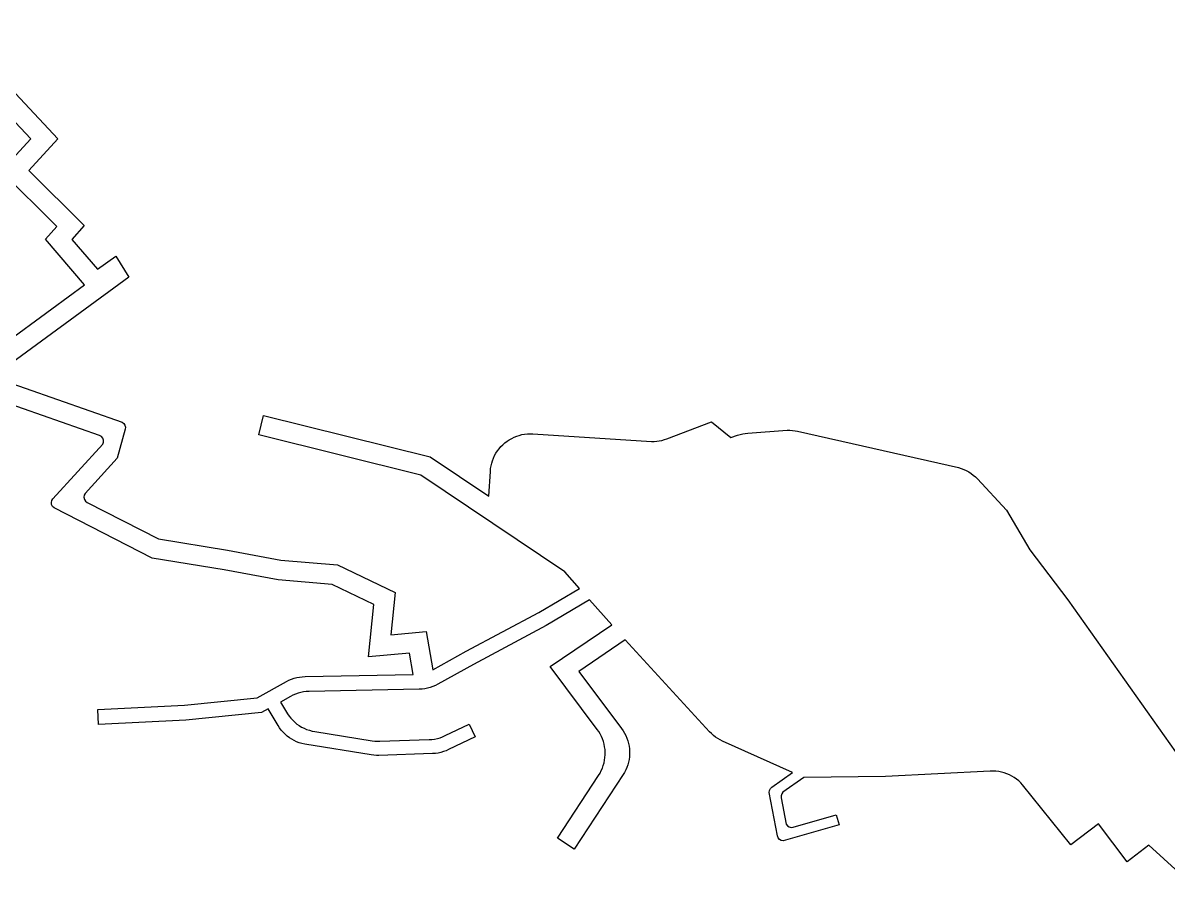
# Model space of a CAD drawing. Header units: millimetres. Extents: x 617751 to 636088, y 68402 to 77988.
# Drawn here: x 622918.9 to 623205.3, y 69904.6 to 70120.3 of the extents above; entities that cross this region are included whole.
import ezdxf

# ---------------------------------------------------------------- set-up
doc = ezdxf.new("R2010")
doc.units = ezdxf.units.MM
doc.header["$LTSCALE"] = 3
doc.header["$MEASUREMENT"] = 0
doc.layers.add('ALINHAMENTO PREDIAL', color=120, linetype='Continuous')

msp = doc.modelspace()

# ---------------------------------------------------------------- linework, layer by layer
at = {"layer": 'ALINHAMENTO PREDIAL'}
for points in [[(622900.47, 70120.35), (622927.68, 70091.38), (622920.43, 70083.45), (622934.25, 70069.72), (622931.18, 70066.22), (622937.53, 70058.78), (622942.12, 70062.06), (622945.4, 70056.8), (622911.34, 70031.91), (622943.69, 70020.56), (622944.12, 70020.26), (622944.41, 70019.83), (622944.54, 70019.33), (622944.5, 70018.81), (622942.52, 70011.56), (622934.45, 70002.75), (622934.22, 70002.29), (622934.16, 70001.78), (622934.27, 70001.27), (622934.56, 70000.84), (622934.97, 70000.52), (622952.79, 69991.37), (622970.09, 69988.6), (622983.44, 69986.08), (622997.57, 69984.89), (623011.98, 69977.98), (623010.93, 69967.43), (623019.78, 69968.22), (623021.41, 69958.64), (623029.8, 69963.3), (623047.97, 69973.03), (623058.11, 69979.03), (623054.45, 69983.15), (623018.39, 70007.34), (622977.9, 70017.37), (622979.11, 70022.25), (623020.76, 70011.93), (623035.44, 70002.08), (623035.81, 70008.26), (623035.88, 70008.94), (623035.99, 70009.61), (623036.14, 70010.28), (623036.35, 70010.93), (623036.59, 70011.57), (623036.88, 70012.19), (623037.21, 70012.79), (623037.58, 70013.37), (623037.99, 70013.92), (623038.44, 70014.44), (623038.92, 70014.92), (623039.43, 70015.38), (623039.98, 70015.79), (623040.55, 70016.17), (623041.14, 70016.51), (623041.76, 70016.81), (623042.39, 70017.06), (623043.04, 70017.27), (623043.71, 70017.44), (623044.38, 70017.56), (623045.06, 70017.63), (623045.75, 70017.66), (623046.43, 70017.64), (623076.08, 70015.75), (623076.74, 70015.76), (623077.4, 70015.8), (623078.05, 70015.89), (623078.7, 70016.02), (623079.34, 70016.2), (623079.96, 70016.41), (623091.12, 70020.68), (623095.94, 70016.72), (623097.65, 70017.31), (623098.27, 70017.51), (623098.91, 70017.66), (623099.55, 70017.77), (623100.2, 70017.84), (623110.05, 70018.55), (623110.71, 70018.55), (623111.36, 70018.51), (623112.01, 70018.43), (623112.66, 70018.31), (623152.87, 70009.2), (623153.54, 70008.99), (623154.19, 70008.75), (623154.82, 70008.45), (623155.43, 70008.12), (623156.02, 70007.74), (623156.58, 70007.32), (623157.11, 70006.87), (623157.6, 70006.38), (623164.92, 69998.6), (623170.69, 69988.63), (623180.23, 69976.19), (623211.41, 69932.18)], [(622900.47, 70120.35), (622927.68, 70091.38), (622920.43, 70083.45), (622934.25, 70069.72), (622931.18, 70066.22), (622937.53, 70058.78), (622942.12, 70062.06), (622945.4, 70056.8), (622911.34, 70031.91), (622943.69, 70020.56), (622944.12, 70020.26), (622944.41, 70019.83), (622944.54, 70019.33), (622944.5, 70018.81), (622942.52, 70011.56), (622934.45, 70002.75), (622934.22, 70002.29), (622934.16, 70001.78), (622934.27, 70001.27), (622934.56, 70000.84), (622934.97, 70000.52), (622952.79, 69991.37), (622970.09, 69988.6), (622983.44, 69986.08), (622997.57, 69984.89), (623011.98, 69977.98), (623010.93, 69967.43), (623019.78, 69968.22), (623021.41, 69958.64), (623029.8, 69963.3), (623047.97, 69973.03), (623058.11, 69979.03), (623054.45, 69983.15), (623018.39, 70007.34), (622977.9, 70017.37), (622979.11, 70022.25), (623020.76, 70011.93), (623035.44, 70002.08), (623035.81, 70008.26), (623035.88, 70008.94), (623035.99, 70009.61), (623036.14, 70010.28), (623036.35, 70010.93), (623036.59, 70011.57), (623036.88, 70012.19), (623037.21, 70012.79), (623037.58, 70013.37), (623037.99, 70013.92), (623038.44, 70014.44), (623038.92, 70014.92), (623039.43, 70015.38), (623039.98, 70015.79), (623040.55, 70016.17), (623041.14, 70016.51), (623041.76, 70016.81), (623042.39, 70017.06), (623043.04, 70017.27), (623043.71, 70017.44), (623044.38, 70017.56), (623045.06, 70017.63), (623045.75, 70017.66), (623046.43, 70017.64), (623076.08, 70015.75), (623076.74, 70015.76), (623077.4, 70015.8), (623078.05, 70015.89), (623078.7, 70016.02), (623079.34, 70016.2), (623079.96, 70016.41), (623091.12, 70020.68), (623095.94, 70016.72), (623097.65, 70017.31), (623098.27, 70017.51), (623098.91, 70017.66), (623099.55, 70017.77), (623100.2, 70017.84), (623110.05, 70018.55), (623110.71, 70018.55), (623111.36, 70018.51), (623112.01, 70018.43), (623112.66, 70018.31), (623152.87, 70009.2), (623153.54, 70008.99), (623154.19, 70008.75), (623154.82, 70008.45), (623155.43, 70008.12), (623156.02, 70007.74), (623156.58, 70007.32), (623157.11, 70006.87), (623157.6, 70006.38), (623164.92, 69998.6), (623170.69, 69988.63), (623180.23, 69976.19), (623211.41, 69932.18)], [(622900.47, 70120.35), (622927.68, 70091.38), (622920.43, 70083.45), (622934.25, 70069.72), (622931.18, 70066.22), (622937.53, 70058.78), (622942.12, 70062.06), (622945.4, 70056.8), (622911.34, 70031.91), (622943.69, 70020.56), (622944.12, 70020.26), (622944.41, 70019.83), (622944.54, 70019.33), (622944.5, 70018.81), (622942.52, 70011.56), (622934.45, 70002.75), (622934.22, 70002.29), (622934.16, 70001.78), (622934.27, 70001.27), (622934.56, 70000.84), (622934.97, 70000.52), (622952.79, 69991.37), (622970.09, 69988.6), (622983.44, 69986.08), (622997.57, 69984.89), (623011.98, 69977.98), (623010.93, 69967.43), (623019.78, 69968.22), (623021.41, 69958.64), (623029.8, 69963.3), (623047.97, 69973.03), (623058.11, 69979.03), (623054.45, 69983.15), (623018.39, 70007.34), (622977.9, 70017.37), (622979.11, 70022.25), (623020.76, 70011.93), (623035.44, 70002.08), (623035.81, 70008.26), (623035.88, 70008.94), (623035.99, 70009.61), (623036.14, 70010.28), (623036.35, 70010.93), (623036.59, 70011.57), (623036.88, 70012.19), (623037.21, 70012.79), (623037.58, 70013.37), (623037.99, 70013.92), (623038.44, 70014.44), (623038.92, 70014.92), (623039.43, 70015.38), (623039.98, 70015.79), (623040.55, 70016.17), (623041.14, 70016.51), (623041.76, 70016.81), (623042.39, 70017.06), (623043.04, 70017.27), (623043.71, 70017.44), (623044.38, 70017.56), (623045.06, 70017.63), (623045.75, 70017.66), (623046.43, 70017.64), (623076.08, 70015.75), (623076.74, 70015.76), (623077.4, 70015.8), (623078.05, 70015.89), (623078.7, 70016.02), (623079.34, 70016.2), (623079.96, 70016.41), (623091.12, 70020.68), (623095.94, 70016.72), (623097.65, 70017.31), (623098.27, 70017.51), (623098.91, 70017.66), (623099.55, 70017.77), (623100.2, 70017.84), (623110.05, 70018.55), (623110.71, 70018.55), (623111.36, 70018.51), (623112.01, 70018.43), (623112.66, 70018.31), (623152.87, 70009.2), (623153.54, 70008.99), (623154.19, 70008.75), (623154.82, 70008.45), (623155.43, 70008.12), (623156.02, 70007.74), (623156.58, 70007.32), (623157.11, 70006.87), (623157.6, 70006.38), (623164.92, 69998.6), (623170.69, 69988.63), (623180.23, 69976.19), (623211.41, 69932.18)], [(622900.47, 70120.35), (622927.68, 70091.38), (622920.43, 70083.45), (622934.25, 70069.72), (622931.18, 70066.22), (622937.53, 70058.78), (622942.12, 70062.06), (622945.4, 70056.8), (622911.34, 70031.91), (622943.69, 70020.56), (622944.12, 70020.26), (622944.41, 70019.83), (622944.54, 70019.33), (622944.5, 70018.81), (622942.52, 70011.56), (622934.45, 70002.75), (622934.22, 70002.29), (622934.16, 70001.78), (622934.27, 70001.27), (622934.56, 70000.84), (622934.97, 70000.52), (622952.79, 69991.37), (622970.09, 69988.6), (622983.44, 69986.08), (622997.57, 69984.89), (623011.98, 69977.98), (623010.93, 69967.43), (623019.78, 69968.22), (623021.41, 69958.64), (623029.8, 69963.3), (623047.97, 69973.03), (623058.11, 69979.03), (623054.45, 69983.15), (623018.39, 70007.34), (622977.9, 70017.37), (622979.11, 70022.25), (623020.76, 70011.93), (623035.44, 70002.08), (623035.81, 70008.26), (623035.88, 70008.94), (623035.99, 70009.61), (623036.14, 70010.28), (623036.35, 70010.93), (623036.59, 70011.57), (623036.88, 70012.19), (623037.21, 70012.79), (623037.58, 70013.37), (623037.99, 70013.92), (623038.44, 70014.44), (623038.92, 70014.92), (623039.43, 70015.38), (623039.98, 70015.79), (623040.55, 70016.17), (623041.14, 70016.51), (623041.76, 70016.81), (623042.39, 70017.06), (623043.04, 70017.27), (623043.71, 70017.44), (623044.38, 70017.56), (623045.06, 70017.63), (623045.75, 70017.66), (623046.43, 70017.64), (623076.08, 70015.75), (623076.74, 70015.76), (623077.4, 70015.8), (623078.05, 70015.89), (623078.7, 70016.02), (623079.34, 70016.2), (623079.96, 70016.41), (623091.12, 70020.68), (623095.94, 70016.72), (623097.65, 70017.31), (623098.27, 70017.51), (623098.91, 70017.66), (623099.55, 70017.77), (623100.2, 70017.84), (623110.05, 70018.55), (623110.71, 70018.55), (623111.36, 70018.51), (623112.01, 70018.43), (623112.66, 70018.31), (623152.87, 70009.2), (623153.54, 70008.99), (623154.19, 70008.75), (623154.82, 70008.45), (623155.43, 70008.12), (623156.02, 70007.74), (623156.58, 70007.32), (623157.11, 70006.87), (623157.6, 70006.38), (623164.92, 69998.6), (623170.69, 69988.63), (623180.23, 69976.19), (623211.41, 69932.18)], [(622900.47, 70120.35), (622927.68, 70091.38), (622920.43, 70083.45), (622934.25, 70069.72), (622931.18, 70066.22), (622937.53, 70058.78), (622942.12, 70062.06), (622945.4, 70056.8), (622911.34, 70031.91), (622943.69, 70020.56), (622944.12, 70020.26), (622944.41, 70019.83), (622944.54, 70019.33), (622944.5, 70018.81), (622942.52, 70011.56), (622934.45, 70002.75), (622934.22, 70002.29), (622934.16, 70001.78), (622934.27, 70001.27), (622934.56, 70000.84), (622934.97, 70000.52), (622952.79, 69991.37), (622970.09, 69988.6), (622983.44, 69986.08), (622997.57, 69984.89), (623011.98, 69977.98), (623010.93, 69967.43), (623019.78, 69968.22), (623021.41, 69958.64), (623029.8, 69963.3), (623047.97, 69973.03), (623058.11, 69979.03), (623054.45, 69983.15), (623018.39, 70007.34), (622977.9, 70017.37), (622979.11, 70022.25), (623020.76, 70011.93), (623035.44, 70002.08), (623035.81, 70008.26), (623035.88, 70008.94), (623035.99, 70009.61), (623036.14, 70010.28), (623036.35, 70010.93), (623036.59, 70011.57), (623036.88, 70012.19), (623037.21, 70012.79), (623037.58, 70013.37), (623037.99, 70013.92), (623038.44, 70014.44), (623038.92, 70014.92), (623039.43, 70015.38), (623039.98, 70015.79), (623040.55, 70016.17), (623041.14, 70016.51), (623041.76, 70016.81), (623042.39, 70017.06), (623043.04, 70017.27), (623043.71, 70017.44), (623044.38, 70017.56), (623045.06, 70017.63), (623045.75, 70017.66), (623046.43, 70017.64), (623076.08, 70015.75), (623076.74, 70015.76), (623077.4, 70015.8), (623078.05, 70015.89), (623078.7, 70016.02), (623079.34, 70016.2), (623079.96, 70016.41), (623091.12, 70020.68), (623095.94, 70016.72), (623097.65, 70017.31), (623098.27, 70017.51), (623098.91, 70017.66), (623099.55, 70017.77), (623100.2, 70017.84), (623110.05, 70018.55), (623110.71, 70018.55), (623111.36, 70018.51), (623112.01, 70018.43), (623112.66, 70018.31), (623152.87, 70009.2), (623153.54, 70008.99), (623154.19, 70008.75), (623154.82, 70008.45), (623155.43, 70008.12), (623156.02, 70007.74), (623156.58, 70007.32), (623157.11, 70006.87), (623157.6, 70006.38), (623164.92, 69998.6), (623170.69, 69988.63), (623180.23, 69976.19), (623211.41, 69932.18)], [(622900.47, 70120.35), (622927.68, 70091.38), (622920.43, 70083.45), (622934.25, 70069.72), (622931.18, 70066.22), (622937.53, 70058.78), (622942.12, 70062.06), (622945.4, 70056.8), (622911.34, 70031.91), (622943.69, 70020.56), (622944.12, 70020.26), (622944.41, 70019.83), (622944.54, 70019.33), (622944.5, 70018.81), (622942.52, 70011.56), (622934.45, 70002.75), (622934.22, 70002.29), (622934.16, 70001.78), (622934.27, 70001.27), (622934.56, 70000.84), (622934.97, 70000.52), (622952.79, 69991.37), (622970.09, 69988.6), (622983.44, 69986.08), (622997.57, 69984.89), (623011.98, 69977.98), (623010.93, 69967.43), (623019.78, 69968.22), (623021.41, 69958.64), (623029.8, 69963.3), (623047.97, 69973.03), (623058.11, 69979.03), (623054.45, 69983.15), (623018.39, 70007.34), (622977.9, 70017.37), (622979.11, 70022.25), (623020.76, 70011.93), (623035.44, 70002.08), (623035.81, 70008.26), (623035.88, 70008.94), (623035.99, 70009.61), (623036.14, 70010.28), (623036.35, 70010.93), (623036.59, 70011.57), (623036.88, 70012.19), (623037.21, 70012.79), (623037.58, 70013.37), (623037.99, 70013.92), (623038.44, 70014.44), (623038.92, 70014.92), (623039.43, 70015.38), (623039.98, 70015.79), (623040.55, 70016.17), (623041.14, 70016.51), (623041.76, 70016.81), (623042.39, 70017.06), (623043.04, 70017.27), (623043.71, 70017.44), (623044.38, 70017.56), (623045.06, 70017.63), (623045.75, 70017.66), (623046.43, 70017.64), (623076.08, 70015.75), (623076.74, 70015.76), (623077.4, 70015.8), (623078.05, 70015.89), (623078.7, 70016.02), (623079.34, 70016.2), (623079.96, 70016.41), (623091.12, 70020.68), (623095.94, 70016.72), (623097.65, 70017.31), (623098.27, 70017.51), (623098.91, 70017.66), (623099.55, 70017.77), (623100.2, 70017.84), (623110.05, 70018.55), (623110.71, 70018.55), (623111.36, 70018.51), (623112.01, 70018.43), (623112.66, 70018.31), (623152.87, 70009.2), (623153.54, 70008.99), (623154.19, 70008.75), (623154.82, 70008.45), (623155.43, 70008.12), (623156.02, 70007.74), (623156.58, 70007.32), (623157.11, 70006.87), (623157.6, 70006.38), (623164.92, 69998.6), (623170.69, 69988.63), (623180.23, 69976.19), (623211.41, 69932.18)], [(622900.47, 70120.35), (622927.68, 70091.38), (622920.43, 70083.45), (622934.25, 70069.72), (622931.18, 70066.22), (622937.53, 70058.78), (622942.12, 70062.06), (622945.4, 70056.8), (622911.34, 70031.91), (622943.69, 70020.56), (622944.12, 70020.26), (622944.41, 70019.83), (622944.54, 70019.33), (622944.5, 70018.81), (622942.52, 70011.56), (622934.45, 70002.75), (622934.22, 70002.29), (622934.16, 70001.78), (622934.27, 70001.27), (622934.56, 70000.84), (622934.97, 70000.52), (622952.79, 69991.37), (622970.09, 69988.6), (622983.44, 69986.08), (622997.57, 69984.89), (623011.98, 69977.98), (623010.93, 69967.43), (623019.78, 69968.22), (623021.41, 69958.64), (623029.8, 69963.3), (623047.97, 69973.03), (623058.11, 69979.03), (623054.45, 69983.15), (623018.39, 70007.34), (622977.9, 70017.37), (622979.11, 70022.25), (623020.76, 70011.93), (623035.44, 70002.08), (623035.81, 70008.26), (623035.88, 70008.94), (623035.99, 70009.61), (623036.14, 70010.28), (623036.35, 70010.93), (623036.59, 70011.57), (623036.88, 70012.19), (623037.21, 70012.79), (623037.58, 70013.37), (623037.99, 70013.92), (623038.44, 70014.44), (623038.92, 70014.92), (623039.43, 70015.38), (623039.98, 70015.79), (623040.55, 70016.17), (623041.14, 70016.51), (623041.76, 70016.81), (623042.39, 70017.06), (623043.04, 70017.27), (623043.71, 70017.44), (623044.38, 70017.56), (623045.06, 70017.63), (623045.75, 70017.66), (623046.43, 70017.64), (623076.08, 70015.75), (623076.74, 70015.76), (623077.4, 70015.8), (623078.05, 70015.89), (623078.7, 70016.02), (623079.34, 70016.2), (623079.96, 70016.41), (623091.12, 70020.68), (623095.94, 70016.72), (623097.65, 70017.31), (623098.27, 70017.51), (623098.91, 70017.66), (623099.55, 70017.77), (623100.2, 70017.84), (623110.05, 70018.55), (623110.71, 70018.55), (623111.36, 70018.51), (623112.01, 70018.43), (623112.66, 70018.31), (623152.87, 70009.2), (623153.54, 70008.99), (623154.19, 70008.75), (623154.82, 70008.45), (623155.43, 70008.12), (623156.02, 70007.74), (623156.58, 70007.32), (623157.11, 70006.87), (623157.6, 70006.38), (623164.92, 69998.6), (623170.69, 69988.63), (623180.23, 69976.19), (623211.41, 69932.18)], [(622900.47, 70120.35), (622927.68, 70091.38), (622920.43, 70083.45), (622934.25, 70069.72), (622931.18, 70066.22), (622937.53, 70058.78), (622942.12, 70062.06), (622945.4, 70056.8), (622911.34, 70031.91), (622943.69, 70020.56), (622944.12, 70020.26), (622944.41, 70019.83), (622944.54, 70019.33), (622944.5, 70018.81), (622942.52, 70011.56), (622934.45, 70002.75), (622934.22, 70002.29), (622934.16, 70001.78), (622934.27, 70001.27), (622934.56, 70000.84), (622934.97, 70000.52), (622952.79, 69991.37), (622970.09, 69988.6), (622983.44, 69986.08), (622997.57, 69984.89), (623011.98, 69977.98), (623010.93, 69967.43), (623019.78, 69968.22), (623021.41, 69958.64), (623029.8, 69963.3), (623047.97, 69973.03), (623058.11, 69979.03), (623054.45, 69983.15), (623018.39, 70007.34), (622977.9, 70017.37), (622979.11, 70022.25), (623020.76, 70011.93), (623035.44, 70002.08), (623035.81, 70008.26), (623035.88, 70008.94), (623035.99, 70009.61), (623036.14, 70010.28), (623036.35, 70010.93), (623036.59, 70011.57), (623036.88, 70012.19), (623037.21, 70012.79), (623037.58, 70013.37), (623037.99, 70013.92), (623038.44, 70014.44), (623038.92, 70014.92), (623039.43, 70015.38), (623039.98, 70015.79), (623040.55, 70016.17), (623041.14, 70016.51), (623041.76, 70016.81), (623042.39, 70017.06), (623043.04, 70017.27), (623043.71, 70017.44), (623044.38, 70017.56), (623045.06, 70017.63), (623045.75, 70017.66), (623046.43, 70017.64), (623076.08, 70015.75), (623076.74, 70015.76), (623077.4, 70015.8), (623078.05, 70015.89), (623078.7, 70016.02), (623079.34, 70016.2), (623079.96, 70016.41), (623091.12, 70020.68), (623095.94, 70016.72), (623097.65, 70017.31), (623098.27, 70017.51), (623098.91, 70017.66), (623099.55, 70017.77), (623100.2, 70017.84), (623110.05, 70018.55), (623110.71, 70018.55), (623111.36, 70018.51), (623112.01, 70018.43), (623112.66, 70018.31), (623152.87, 70009.2), (623153.54, 70008.99), (623154.19, 70008.75), (623154.82, 70008.45), (623155.43, 70008.12), (623156.02, 70007.74), (623156.58, 70007.32), (623157.11, 70006.87), (623157.6, 70006.38), (623164.92, 69998.6), (623170.69, 69988.63), (623180.23, 69976.19), (623211.41, 69932.18)], [(622905.62, 70033.91), (622934.29, 70054.88), (622924.57, 70066.26), (622927.39, 70069.48), (622913.51, 70083.29), (622920.86, 70091.34), (622900.05, 70113.49)], [(622905.62, 70033.91), (622934.29, 70054.88), (622924.57, 70066.26), (622927.39, 70069.48), (622913.51, 70083.29), (622920.86, 70091.34), (622900.05, 70113.49)], [(622905.62, 70033.91), (622934.29, 70054.88), (622924.57, 70066.26), (622927.39, 70069.48), (622913.51, 70083.29), (622920.86, 70091.34), (622900.05, 70113.49)], [(622905.62, 70033.91), (622934.29, 70054.88), (622924.57, 70066.26), (622927.39, 70069.48), (622913.51, 70083.29), (622920.86, 70091.34), (622900.05, 70113.49)], [(622905.62, 70033.91), (622934.29, 70054.88), (622924.57, 70066.26), (622927.39, 70069.48), (622913.51, 70083.29), (622920.86, 70091.34), (622900.05, 70113.49)], [(622905.62, 70033.91), (622934.29, 70054.88), (622924.57, 70066.26), (622927.39, 70069.48), (622913.51, 70083.29), (622920.86, 70091.34), (622900.05, 70113.49)], [(622905.62, 70033.91), (622934.29, 70054.88), (622924.57, 70066.26), (622927.39, 70069.48), (622913.51, 70083.29), (622920.86, 70091.34), (622900.05, 70113.49)], [(622905.62, 70033.91), (622934.29, 70054.88), (622924.57, 70066.26), (622927.39, 70069.48), (622913.51, 70083.29), (622920.86, 70091.34), (622900.05, 70113.49)], [(623211.71, 69904.61), (623200.46, 69914.87), (623195.1, 69910.65), (623187.92, 69920.13), (623181.01, 69914.91), (623168.92, 69929.9), (623168.45, 69930.41), (623167.94, 69930.89), (623167.39, 69931.33), (623166.82, 69931.74), (623166.22, 69932.1), (623165.6, 69932.42), (623164.96, 69932.69), (623164.29, 69932.92), (623163.62, 69933.1), (623162.93, 69933.23), (623162.24, 69933.32), (623161.54, 69933.36), (623160.84, 69933.34), (623134.6, 69931.97), (623114.17, 69931.72), (623108.99, 69928.09), (623108.67, 69927.68), (623108.5, 69927.19), (623108.5, 69926.68), (623109.79, 69920.11), (623110.1, 69919.7), (623110.53, 69919.41), (623111.03, 69919.29), (623111.55, 69919.34), (623122.27, 69922.44), (623123, 69919.89), (623109.07, 69915.93), (623108.56, 69916.02), (623108.11, 69916.27), (623107.78, 69916.67), (623107.59, 69917.15), (623105.56, 69928.02), (623105.61, 69928.54), (623105.83, 69929.01), (623106.2, 69929.37), (623111.36, 69932.98), (623093.9, 69940.83), (623093.29, 69941.13), (623092.71, 69941.47), (623092.15, 69941.84), (623091.61, 69942.26), (623091.11, 69942.71), (623090.63, 69943.19), (623069.55, 69966.16), (623057.9, 69958.27), (623068.64, 69943.97), (623069.03, 69943.41), (623069.38, 69942.82), (623069.69, 69942.22), (623069.96, 69941.59), (623070.18, 69940.95), (623070.36, 69940.29), (623070.5, 69939.62), (623070.59, 69938.95), (623070.63, 69938.27), (623070.63, 69937.59), (623070.58, 69936.91), (623070.49, 69936.23), (623070.35, 69935.57), (623070.16, 69934.91), (623069.93, 69934.27), (623069.66, 69933.64), (623069.34, 69933.04), (623068.99, 69932.46), (623056.73, 69913.87), (623052.56, 69916.62), (623062.87, 69932.27), (623063.23, 69932.85), (623063.55, 69933.46), (623063.82, 69934.08), (623064.05, 69934.72), (623064.23, 69935.38), (623064.38, 69936.05), (623064.47, 69936.72), (623064.52, 69937.4), (623064.52, 69938.08), (623064.48, 69938.76), (623064.39, 69939.44), (623064.25, 69940.1), (623064.07, 69940.76), (623063.84, 69941.4), (623063.58, 69942.03), (623063.27, 69942.64), (623062.91, 69943.22), (623062.52, 69943.78), (623050.75, 69959.46), (623066.2, 69969.93), (623060.63, 69976.19), (623049.8, 69969.78), (623031.59, 69960.02), (623022.68, 69955.08), (623022.06, 69954.76), (623021.42, 69954.49), (623020.76, 69954.26), (623020.09, 69954.08), (623019.41, 69953.94), (623018.72, 69953.86), (623018.02, 69953.82), (622990.47, 69953.26), (622989.78, 69953.22), (622989.09, 69953.14), (622988.4, 69953), (622987.73, 69952.82), (622987.08, 69952.6), (622986.44, 69952.33), (622985.82, 69952.01), (622983.3, 69950.61), (622985.07, 69947.67), (622985.47, 69947.09), (622985.91, 69946.55), (622986.38, 69946.04), (622986.9, 69945.56), (622987.44, 69945.12), (622988.01, 69944.72), (622988.61, 69944.36), (622989.23, 69944.04), (622989.87, 69943.76), (622990.54, 69943.54), (622991.21, 69943.35), (622991.9, 69943.22), (623006.26, 69940.93), (623006.89, 69940.85), (623007.53, 69940.82), (623008.16, 69940.82), (623020.5, 69941.22), (623021.19, 69941.27), (623021.88, 69941.37), (623022.56, 69941.51), (623023.23, 69941.7), (623023.88, 69941.93), (623024.52, 69942.22), (623030.51, 69945.11), (623032.04, 69941.94), (623025.38, 69938.72), (623024.75, 69938.44), (623024.09, 69938.21), (623023.42, 69938.02), (623022.74, 69937.87), (623022.05, 69937.78), (623021.36, 69937.73), (623007.94, 69937.29), (623007.31, 69937.29), (623006.67, 69937.33), (623006.04, 69937.41), (622989.38, 69940.06), (622988.69, 69940.22), (622988.03, 69940.43), (622987.37, 69940.68), (622986.74, 69940.97), (622986.13, 69941.31), (622985.54, 69941.7), (622984.99, 69942.12), (622984.46, 69942.58), (622983.97, 69943.07), (622983.51, 69943.6), (622983.09, 69944.16), (622982.71, 69944.75), (622980.22, 69948.9), (622978.61, 69948.01), (622959.63, 69946.07), (622937.84, 69945.01), (622937.66, 69948.74), (622959.35, 69949.79), (622977.47, 69951.65), (622984.82, 69955.72), (622985.44, 69956.04), (622986.08, 69956.31), (622986.73, 69956.54), (622987.4, 69956.72), (622988.09, 69956.85), (622988.77, 69956.94), (622989.47, 69956.98), (623016.52, 69957.52), (623015.62, 69962.83), (623005.35, 69961.91), (623006.66, 69974.99), (622996.24, 69979.99), (622982.76, 69981.12), (622969.23, 69983.67), (622951.21, 69986.56), (622926.72, 69999.15), (622926.34, 69999.51), (622926.1, 69999.97), (622926.04, 70000.48), (622926.15, 70000.98), (622926.43, 70001.42), (622938.92, 70015.1), (622939.08, 70015.59), (622939.07, 70016.1), (622938.89, 70016.59), (622938.55, 70016.98), (622938.1, 70017.23), (622899.95, 70030.58)], [(623211.71, 69904.61), (623200.46, 69914.87), (623195.1, 69910.65), (623187.92, 69920.13), (623181.01, 69914.91), (623168.92, 69929.9), (623168.45, 69930.41), (623167.94, 69930.89), (623167.39, 69931.33), (623166.82, 69931.74), (623166.22, 69932.1), (623165.6, 69932.42), (623164.96, 69932.69), (623164.29, 69932.92), (623163.62, 69933.1), (623162.93, 69933.23), (623162.24, 69933.32), (623161.54, 69933.36), (623160.84, 69933.34), (623134.6, 69931.97), (623114.17, 69931.72), (623108.99, 69928.09), (623108.67, 69927.68), (623108.5, 69927.19), (623108.5, 69926.68), (623109.79, 69920.11), (623110.1, 69919.7), (623110.53, 69919.41), (623111.03, 69919.29), (623111.55, 69919.34), (623122.27, 69922.44), (623123, 69919.89), (623109.07, 69915.93), (623108.56, 69916.02), (623108.11, 69916.27), (623107.78, 69916.67), (623107.59, 69917.15), (623105.56, 69928.02), (623105.61, 69928.54), (623105.83, 69929.01), (623106.2, 69929.37), (623111.36, 69932.98), (623093.9, 69940.83), (623093.29, 69941.13), (623092.71, 69941.47), (623092.15, 69941.84), (623091.61, 69942.26), (623091.11, 69942.71), (623090.63, 69943.19), (623069.55, 69966.16), (623057.9, 69958.27), (623068.64, 69943.97), (623069.03, 69943.41), (623069.38, 69942.82), (623069.69, 69942.22), (623069.96, 69941.59), (623070.18, 69940.95), (623070.36, 69940.29), (623070.5, 69939.62), (623070.59, 69938.95), (623070.63, 69938.27), (623070.63, 69937.59), (623070.58, 69936.91), (623070.49, 69936.23), (623070.35, 69935.57), (623070.16, 69934.91), (623069.93, 69934.27), (623069.66, 69933.64), (623069.34, 69933.04), (623068.99, 69932.46), (623056.73, 69913.87), (623052.56, 69916.62), (623062.87, 69932.27), (623063.23, 69932.85), (623063.55, 69933.46), (623063.82, 69934.08), (623064.05, 69934.72), (623064.23, 69935.38), (623064.38, 69936.05), (623064.47, 69936.72), (623064.52, 69937.4), (623064.52, 69938.08), (623064.48, 69938.76), (623064.39, 69939.44), (623064.25, 69940.1), (623064.07, 69940.76), (623063.84, 69941.4), (623063.58, 69942.03), (623063.27, 69942.64), (623062.91, 69943.22), (623062.52, 69943.78), (623050.75, 69959.46), (623066.2, 69969.93), (623060.63, 69976.19), (623049.8, 69969.78), (623031.59, 69960.02), (623022.68, 69955.08), (623022.06, 69954.76), (623021.42, 69954.49), (623020.76, 69954.26), (623020.09, 69954.08), (623019.41, 69953.94), (623018.72, 69953.86), (623018.02, 69953.82), (622990.47, 69953.26), (622989.78, 69953.22), (622989.09, 69953.14), (622988.4, 69953), (622987.73, 69952.82), (622987.08, 69952.6), (622986.44, 69952.33), (622985.82, 69952.01), (622983.3, 69950.61), (622985.07, 69947.67), (622985.47, 69947.09), (622985.91, 69946.55), (622986.38, 69946.04), (622986.9, 69945.56), (622987.44, 69945.12), (622988.01, 69944.72), (622988.61, 69944.36), (622989.23, 69944.04), (622989.87, 69943.76), (622990.54, 69943.54), (622991.21, 69943.35), (622991.9, 69943.22), (623006.26, 69940.93), (623006.89, 69940.85), (623007.53, 69940.82), (623008.16, 69940.82), (623020.5, 69941.22), (623021.19, 69941.27), (623021.88, 69941.37), (623022.56, 69941.51), (623023.23, 69941.7), (623023.88, 69941.93), (623024.52, 69942.22), (623030.51, 69945.11), (623032.04, 69941.94), (623025.38, 69938.72), (623024.75, 69938.44), (623024.09, 69938.21), (623023.42, 69938.02), (623022.74, 69937.87), (623022.05, 69937.78), (623021.36, 69937.73), (623007.94, 69937.29), (623007.31, 69937.29), (623006.67, 69937.33), (623006.04, 69937.41), (622989.38, 69940.06), (622988.69, 69940.22), (622988.03, 69940.43), (622987.37, 69940.68), (622986.74, 69940.97), (622986.13, 69941.31), (622985.54, 69941.7), (622984.99, 69942.12), (622984.46, 69942.58), (622983.97, 69943.07), (622983.51, 69943.6), (622983.09, 69944.16), (622982.71, 69944.75), (622980.22, 69948.9), (622978.61, 69948.01), (622959.63, 69946.07), (622937.84, 69945.01), (622937.66, 69948.74), (622959.35, 69949.79), (622977.47, 69951.65), (622984.82, 69955.72), (622985.44, 69956.04), (622986.08, 69956.31), (622986.73, 69956.54), (622987.4, 69956.72), (622988.09, 69956.85), (622988.77, 69956.94), (622989.47, 69956.98), (623016.52, 69957.52), (623015.62, 69962.83), (623005.35, 69961.91), (623006.66, 69974.99), (622996.24, 69979.99), (622982.76, 69981.12), (622969.23, 69983.67), (622951.21, 69986.56), (622926.72, 69999.15), (622926.34, 69999.51), (622926.1, 69999.97), (622926.04, 70000.48), (622926.15, 70000.98), (622926.43, 70001.42), (622938.92, 70015.1), (622939.08, 70015.59), (622939.07, 70016.1), (622938.89, 70016.59), (622938.55, 70016.98), (622938.1, 70017.23), (622899.95, 70030.58)], [(623211.71, 69904.61), (623200.46, 69914.87), (623195.1, 69910.65), (623187.92, 69920.13), (623181.01, 69914.91), (623168.92, 69929.9), (623168.45, 69930.41), (623167.94, 69930.89), (623167.39, 69931.33), (623166.82, 69931.74), (623166.22, 69932.1), (623165.6, 69932.42), (623164.96, 69932.69), (623164.29, 69932.92), (623163.62, 69933.1), (623162.93, 69933.23), (623162.24, 69933.32), (623161.54, 69933.36), (623160.84, 69933.34), (623134.6, 69931.97), (623114.17, 69931.72), (623108.99, 69928.09), (623108.67, 69927.68), (623108.5, 69927.19), (623108.5, 69926.68), (623109.79, 69920.11), (623110.1, 69919.7), (623110.53, 69919.41), (623111.03, 69919.29), (623111.55, 69919.34), (623122.27, 69922.44), (623123, 69919.89), (623109.07, 69915.93), (623108.56, 69916.02), (623108.11, 69916.27), (623107.78, 69916.67), (623107.59, 69917.15), (623105.56, 69928.02), (623105.61, 69928.54), (623105.83, 69929.01), (623106.2, 69929.37), (623111.36, 69932.98), (623093.9, 69940.83), (623093.29, 69941.13), (623092.71, 69941.47), (623092.15, 69941.84), (623091.61, 69942.26), (623091.11, 69942.71), (623090.63, 69943.19), (623069.55, 69966.16), (623057.9, 69958.27), (623068.64, 69943.97), (623069.03, 69943.41), (623069.38, 69942.82), (623069.69, 69942.22), (623069.96, 69941.59), (623070.18, 69940.95), (623070.36, 69940.29), (623070.5, 69939.62), (623070.59, 69938.95), (623070.63, 69938.27), (623070.63, 69937.59), (623070.58, 69936.91), (623070.49, 69936.23), (623070.35, 69935.57), (623070.16, 69934.91), (623069.93, 69934.27), (623069.66, 69933.64), (623069.34, 69933.04), (623068.99, 69932.46), (623056.73, 69913.87), (623052.56, 69916.62), (623062.87, 69932.27), (623063.23, 69932.85), (623063.55, 69933.46), (623063.82, 69934.08), (623064.05, 69934.72), (623064.23, 69935.38), (623064.38, 69936.05), (623064.47, 69936.72), (623064.52, 69937.4), (623064.52, 69938.08), (623064.48, 69938.76), (623064.39, 69939.44), (623064.25, 69940.1), (623064.07, 69940.76), (623063.84, 69941.4), (623063.58, 69942.03), (623063.27, 69942.64), (623062.91, 69943.22), (623062.52, 69943.78), (623050.75, 69959.46), (623066.2, 69969.93), (623060.63, 69976.19), (623049.8, 69969.78), (623031.59, 69960.02), (623022.68, 69955.08), (623022.06, 69954.76), (623021.42, 69954.49), (623020.76, 69954.26), (623020.09, 69954.08), (623019.41, 69953.94), (623018.72, 69953.86), (623018.02, 69953.82), (622990.47, 69953.26), (622989.78, 69953.22), (622989.09, 69953.14), (622988.4, 69953), (622987.73, 69952.82), (622987.08, 69952.6), (622986.44, 69952.33), (622985.82, 69952.01), (622983.3, 69950.61), (622985.07, 69947.67), (622985.47, 69947.09), (622985.91, 69946.55), (622986.38, 69946.04), (622986.9, 69945.56), (622987.44, 69945.12), (622988.01, 69944.72), (622988.61, 69944.36), (622989.23, 69944.04), (622989.87, 69943.76), (622990.54, 69943.54), (622991.21, 69943.35), (622991.9, 69943.22), (623006.26, 69940.93), (623006.89, 69940.85), (623007.53, 69940.82), (623008.16, 69940.82), (623020.5, 69941.22), (623021.19, 69941.27), (623021.88, 69941.37), (623022.56, 69941.51), (623023.23, 69941.7), (623023.88, 69941.93), (623024.52, 69942.22), (623030.51, 69945.11), (623032.04, 69941.94), (623025.38, 69938.72), (623024.75, 69938.44), (623024.09, 69938.21), (623023.42, 69938.02), (623022.74, 69937.87), (623022.05, 69937.78), (623021.36, 69937.73), (623007.94, 69937.29), (623007.31, 69937.29), (623006.67, 69937.33), (623006.04, 69937.41), (622989.38, 69940.06), (622988.69, 69940.22), (622988.03, 69940.43), (622987.37, 69940.68), (622986.74, 69940.97), (622986.13, 69941.31), (622985.54, 69941.7), (622984.99, 69942.12), (622984.46, 69942.58), (622983.97, 69943.07), (622983.51, 69943.6), (622983.09, 69944.16), (622982.71, 69944.75), (622980.22, 69948.9), (622978.61, 69948.01), (622959.63, 69946.07), (622937.84, 69945.01), (622937.66, 69948.74), (622959.35, 69949.79), (622977.47, 69951.65), (622984.82, 69955.72), (622985.44, 69956.04), (622986.08, 69956.31), (622986.73, 69956.54), (622987.4, 69956.72), (622988.09, 69956.85), (622988.77, 69956.94), (622989.47, 69956.98), (623016.52, 69957.52), (623015.62, 69962.83), (623005.35, 69961.91), (623006.66, 69974.99), (622996.24, 69979.99), (622982.76, 69981.12), (622969.23, 69983.67), (622951.21, 69986.56), (622926.72, 69999.15), (622926.34, 69999.51), (622926.1, 69999.97), (622926.04, 70000.48), (622926.15, 70000.98), (622926.43, 70001.42), (622938.92, 70015.1), (622939.08, 70015.59), (622939.07, 70016.1), (622938.89, 70016.59), (622938.55, 70016.98), (622938.1, 70017.23), (622899.95, 70030.58)], [(623211.71, 69904.61), (623200.46, 69914.87), (623195.1, 69910.65), (623187.92, 69920.13), (623181.01, 69914.91), (623168.92, 69929.9), (623168.45, 69930.41), (623167.94, 69930.89), (623167.39, 69931.33), (623166.82, 69931.74), (623166.22, 69932.1), (623165.6, 69932.42), (623164.96, 69932.69), (623164.29, 69932.92), (623163.62, 69933.1), (623162.93, 69933.23), (623162.24, 69933.32), (623161.54, 69933.36), (623160.84, 69933.34), (623134.6, 69931.97), (623114.17, 69931.72), (623108.99, 69928.09), (623108.67, 69927.68), (623108.5, 69927.19), (623108.5, 69926.68), (623109.79, 69920.11), (623110.1, 69919.7), (623110.53, 69919.41), (623111.03, 69919.29), (623111.55, 69919.34), (623122.27, 69922.44), (623123, 69919.89), (623109.07, 69915.93), (623108.56, 69916.02), (623108.11, 69916.27), (623107.78, 69916.67), (623107.59, 69917.15), (623105.56, 69928.02), (623105.61, 69928.54), (623105.83, 69929.01), (623106.2, 69929.37), (623111.36, 69932.98), (623093.9, 69940.83), (623093.29, 69941.13), (623092.71, 69941.47), (623092.15, 69941.84), (623091.61, 69942.26), (623091.11, 69942.71), (623090.63, 69943.19), (623069.55, 69966.16), (623057.9, 69958.27), (623068.64, 69943.97), (623069.03, 69943.41), (623069.38, 69942.82), (623069.69, 69942.22), (623069.96, 69941.59), (623070.18, 69940.95), (623070.36, 69940.29), (623070.5, 69939.62), (623070.59, 69938.95), (623070.63, 69938.27), (623070.63, 69937.59), (623070.58, 69936.91), (623070.49, 69936.23), (623070.35, 69935.57), (623070.16, 69934.91), (623069.93, 69934.27), (623069.66, 69933.64), (623069.34, 69933.04), (623068.99, 69932.46), (623056.73, 69913.87), (623052.56, 69916.62), (623062.87, 69932.27), (623063.23, 69932.85), (623063.55, 69933.46), (623063.82, 69934.08), (623064.05, 69934.72), (623064.23, 69935.38), (623064.38, 69936.05), (623064.47, 69936.72), (623064.52, 69937.4), (623064.52, 69938.08), (623064.48, 69938.76), (623064.39, 69939.44), (623064.25, 69940.1), (623064.07, 69940.76), (623063.84, 69941.4), (623063.58, 69942.03), (623063.27, 69942.64), (623062.91, 69943.22), (623062.52, 69943.78), (623050.75, 69959.46), (623066.2, 69969.93), (623060.63, 69976.19), (623049.8, 69969.78), (623031.59, 69960.02), (623022.68, 69955.08), (623022.06, 69954.76), (623021.42, 69954.49), (623020.76, 69954.26), (623020.09, 69954.08), (623019.41, 69953.94), (623018.72, 69953.86), (623018.02, 69953.82), (622990.47, 69953.26), (622989.78, 69953.22), (622989.09, 69953.14), (622988.4, 69953), (622987.73, 69952.82), (622987.08, 69952.6), (622986.44, 69952.33), (622985.82, 69952.01), (622983.3, 69950.61), (622985.07, 69947.67), (622985.47, 69947.09), (622985.91, 69946.55), (622986.38, 69946.04), (622986.9, 69945.56), (622987.44, 69945.12), (622988.01, 69944.72), (622988.61, 69944.36), (622989.23, 69944.04), (622989.87, 69943.76), (622990.54, 69943.54), (622991.21, 69943.35), (622991.9, 69943.22), (623006.26, 69940.93), (623006.89, 69940.85), (623007.53, 69940.82), (623008.16, 69940.82), (623020.5, 69941.22), (623021.19, 69941.27), (623021.88, 69941.37), (623022.56, 69941.51), (623023.23, 69941.7), (623023.88, 69941.93), (623024.52, 69942.22), (623030.51, 69945.11), (623032.04, 69941.94), (623025.38, 69938.72), (623024.75, 69938.44), (623024.09, 69938.21), (623023.42, 69938.02), (623022.74, 69937.87), (623022.05, 69937.78), (623021.36, 69937.73), (623007.94, 69937.29), (623007.31, 69937.29), (623006.67, 69937.33), (623006.04, 69937.41), (622989.38, 69940.06), (622988.69, 69940.22), (622988.03, 69940.43), (622987.37, 69940.68), (622986.74, 69940.97), (622986.13, 69941.31), (622985.54, 69941.7), (622984.99, 69942.12), (622984.46, 69942.58), (622983.97, 69943.07), (622983.51, 69943.6), (622983.09, 69944.16), (622982.71, 69944.75), (622980.22, 69948.9), (622978.61, 69948.01), (622959.63, 69946.07), (622937.84, 69945.01), (622937.66, 69948.74), (622959.35, 69949.79), (622977.47, 69951.65), (622984.82, 69955.72), (622985.44, 69956.04), (622986.08, 69956.31), (622986.73, 69956.54), (622987.4, 69956.72), (622988.09, 69956.85), (622988.77, 69956.94), (622989.47, 69956.98), (623016.52, 69957.52), (623015.62, 69962.83), (623005.35, 69961.91), (623006.66, 69974.99), (622996.24, 69979.99), (622982.76, 69981.12), (622969.23, 69983.67), (622951.21, 69986.56), (622926.72, 69999.15), (622926.34, 69999.51), (622926.1, 69999.97), (622926.04, 70000.48), (622926.15, 70000.98), (622926.43, 70001.42), (622938.92, 70015.1), (622939.08, 70015.59), (622939.07, 70016.1), (622938.89, 70016.59), (622938.55, 70016.98), (622938.1, 70017.23), (622899.95, 70030.58)], [(623211.71, 69904.61), (623200.46, 69914.87), (623195.1, 69910.65), (623187.92, 69920.13), (623181.01, 69914.91), (623168.92, 69929.9), (623168.45, 69930.41), (623167.94, 69930.89), (623167.39, 69931.33), (623166.82, 69931.74), (623166.22, 69932.1), (623165.6, 69932.42), (623164.96, 69932.69), (623164.29, 69932.92), (623163.62, 69933.1), (623162.93, 69933.23), (623162.24, 69933.32), (623161.54, 69933.36), (623160.84, 69933.34), (623134.6, 69931.97), (623114.17, 69931.72), (623108.99, 69928.09), (623108.67, 69927.68), (623108.5, 69927.19), (623108.5, 69926.68), (623109.79, 69920.11), (623110.1, 69919.7), (623110.53, 69919.41), (623111.03, 69919.29), (623111.55, 69919.34), (623122.27, 69922.44), (623123, 69919.89), (623109.07, 69915.93), (623108.56, 69916.02), (623108.11, 69916.27), (623107.78, 69916.67), (623107.59, 69917.15), (623105.56, 69928.02), (623105.61, 69928.54), (623105.83, 69929.01), (623106.2, 69929.37), (623111.36, 69932.98), (623093.9, 69940.83), (623093.29, 69941.13), (623092.71, 69941.47), (623092.15, 69941.84), (623091.61, 69942.26), (623091.11, 69942.71), (623090.63, 69943.19), (623069.55, 69966.16), (623057.9, 69958.27), (623068.64, 69943.97), (623069.03, 69943.41), (623069.38, 69942.82), (623069.69, 69942.22), (623069.96, 69941.59), (623070.18, 69940.95), (623070.36, 69940.29), (623070.5, 69939.62), (623070.59, 69938.95), (623070.63, 69938.27), (623070.63, 69937.59), (623070.58, 69936.91), (623070.49, 69936.23), (623070.35, 69935.57), (623070.16, 69934.91), (623069.93, 69934.27), (623069.66, 69933.64), (623069.34, 69933.04), (623068.99, 69932.46), (623056.73, 69913.87), (623052.56, 69916.62), (623062.87, 69932.27), (623063.23, 69932.85), (623063.55, 69933.46), (623063.82, 69934.08), (623064.05, 69934.72), (623064.23, 69935.38), (623064.38, 69936.05), (623064.47, 69936.72), (623064.52, 69937.4), (623064.52, 69938.08), (623064.48, 69938.76), (623064.39, 69939.44), (623064.25, 69940.1), (623064.07, 69940.76), (623063.84, 69941.4), (623063.58, 69942.03), (623063.27, 69942.64), (623062.91, 69943.22), (623062.52, 69943.78), (623050.75, 69959.46), (623066.2, 69969.93), (623060.63, 69976.19), (623049.8, 69969.78), (623031.59, 69960.02), (623022.68, 69955.08), (623022.06, 69954.76), (623021.42, 69954.49), (623020.76, 69954.26), (623020.09, 69954.08), (623019.41, 69953.94), (623018.72, 69953.86), (623018.02, 69953.82), (622990.47, 69953.26), (622989.78, 69953.22), (622989.09, 69953.14), (622988.4, 69953), (622987.73, 69952.82), (622987.08, 69952.6), (622986.44, 69952.33), (622985.82, 69952.01), (622983.3, 69950.61), (622985.07, 69947.67), (622985.47, 69947.09), (622985.91, 69946.55), (622986.38, 69946.04), (622986.9, 69945.56), (622987.44, 69945.12), (622988.01, 69944.72), (622988.61, 69944.36), (622989.23, 69944.04), (622989.87, 69943.76), (622990.54, 69943.54), (622991.21, 69943.35), (622991.9, 69943.22), (623006.26, 69940.93), (623006.89, 69940.85), (623007.53, 69940.82), (623008.16, 69940.82), (623020.5, 69941.22), (623021.19, 69941.27), (623021.88, 69941.37), (623022.56, 69941.51), (623023.23, 69941.7), (623023.88, 69941.93), (623024.52, 69942.22), (623030.51, 69945.11), (623032.04, 69941.94), (623025.38, 69938.72), (623024.75, 69938.44), (623024.09, 69938.21), (623023.42, 69938.02), (623022.74, 69937.87), (623022.05, 69937.78), (623021.36, 69937.73), (623007.94, 69937.29), (623007.31, 69937.29), (623006.67, 69937.33), (623006.04, 69937.41), (622989.38, 69940.06), (622988.69, 69940.22), (622988.03, 69940.43), (622987.37, 69940.68), (622986.74, 69940.97), (622986.13, 69941.31), (622985.54, 69941.7), (622984.99, 69942.12), (622984.46, 69942.58), (622983.97, 69943.07), (622983.51, 69943.6), (622983.09, 69944.16), (622982.71, 69944.75), (622980.22, 69948.9), (622978.61, 69948.01), (622959.63, 69946.07), (622937.84, 69945.01), (622937.66, 69948.74), (622959.35, 69949.79), (622977.47, 69951.65), (622984.82, 69955.72), (622985.44, 69956.04), (622986.08, 69956.31), (622986.73, 69956.54), (622987.4, 69956.72), (622988.09, 69956.85), (622988.77, 69956.94), (622989.47, 69956.98), (623016.52, 69957.52), (623015.62, 69962.83), (623005.35, 69961.91), (623006.66, 69974.99), (622996.24, 69979.99), (622982.76, 69981.12), (622969.23, 69983.67), (622951.21, 69986.56), (622926.72, 69999.15), (622926.34, 69999.51), (622926.1, 69999.97), (622926.04, 70000.48), (622926.15, 70000.98), (622926.43, 70001.42), (622938.92, 70015.1), (622939.08, 70015.59), (622939.07, 70016.1), (622938.89, 70016.59), (622938.55, 70016.98), (622938.1, 70017.23), (622899.95, 70030.58)], [(623211.71, 69904.61), (623200.46, 69914.87), (623195.1, 69910.65), (623187.92, 69920.13), (623181.01, 69914.91), (623168.92, 69929.9), (623168.45, 69930.41), (623167.94, 69930.89), (623167.39, 69931.33), (623166.82, 69931.74), (623166.22, 69932.1), (623165.6, 69932.42), (623164.96, 69932.69), (623164.29, 69932.92), (623163.62, 69933.1), (623162.93, 69933.23), (623162.24, 69933.32), (623161.54, 69933.36), (623160.84, 69933.34), (623134.6, 69931.97), (623114.17, 69931.72), (623108.99, 69928.09), (623108.67, 69927.68), (623108.5, 69927.19), (623108.5, 69926.68), (623109.79, 69920.11), (623110.1, 69919.7), (623110.53, 69919.41), (623111.03, 69919.29), (623111.55, 69919.34), (623122.27, 69922.44), (623123, 69919.89), (623109.07, 69915.93), (623108.56, 69916.02), (623108.11, 69916.27), (623107.78, 69916.67), (623107.59, 69917.15), (623105.56, 69928.02), (623105.61, 69928.54), (623105.83, 69929.01), (623106.2, 69929.37), (623111.36, 69932.98), (623093.9, 69940.83), (623093.29, 69941.13), (623092.71, 69941.47), (623092.15, 69941.84), (623091.61, 69942.26), (623091.11, 69942.71), (623090.63, 69943.19), (623069.55, 69966.16), (623057.9, 69958.27), (623068.64, 69943.97), (623069.03, 69943.41), (623069.38, 69942.82), (623069.69, 69942.22), (623069.96, 69941.59), (623070.18, 69940.95), (623070.36, 69940.29), (623070.5, 69939.62), (623070.59, 69938.95), (623070.63, 69938.27), (623070.63, 69937.59), (623070.58, 69936.91), (623070.49, 69936.23), (623070.35, 69935.57), (623070.16, 69934.91), (623069.93, 69934.27), (623069.66, 69933.64), (623069.34, 69933.04), (623068.99, 69932.46), (623056.73, 69913.87), (623052.56, 69916.62), (623062.87, 69932.27), (623063.23, 69932.85), (623063.55, 69933.46), (623063.82, 69934.08), (623064.05, 69934.72), (623064.23, 69935.38), (623064.38, 69936.05), (623064.47, 69936.72), (623064.52, 69937.4), (623064.52, 69938.08), (623064.48, 69938.76), (623064.39, 69939.44), (623064.25, 69940.1), (623064.07, 69940.76), (623063.84, 69941.4), (623063.58, 69942.03), (623063.27, 69942.64), (623062.91, 69943.22), (623062.52, 69943.78), (623050.75, 69959.46), (623066.2, 69969.93), (623060.63, 69976.19), (623049.8, 69969.78), (623031.59, 69960.02), (623022.68, 69955.08), (623022.06, 69954.76), (623021.42, 69954.49), (623020.76, 69954.26), (623020.09, 69954.08), (623019.41, 69953.94), (623018.72, 69953.86), (623018.02, 69953.82), (622990.47, 69953.26), (622989.78, 69953.22), (622989.09, 69953.14), (622988.4, 69953), (622987.73, 69952.82), (622987.08, 69952.6), (622986.44, 69952.33), (622985.82, 69952.01), (622983.3, 69950.61), (622985.07, 69947.67), (622985.47, 69947.09), (622985.91, 69946.55), (622986.38, 69946.04), (622986.9, 69945.56), (622987.44, 69945.12), (622988.01, 69944.72), (622988.61, 69944.36), (622989.23, 69944.04), (622989.87, 69943.76), (622990.54, 69943.54), (622991.21, 69943.35), (622991.9, 69943.22), (623006.26, 69940.93), (623006.89, 69940.85), (623007.53, 69940.82), (623008.16, 69940.82), (623020.5, 69941.22), (623021.19, 69941.27), (623021.88, 69941.37), (623022.56, 69941.51), (623023.23, 69941.7), (623023.88, 69941.93), (623024.52, 69942.22), (623030.51, 69945.11), (623032.04, 69941.94), (623025.38, 69938.72), (623024.75, 69938.44), (623024.09, 69938.21), (623023.42, 69938.02), (623022.74, 69937.87), (623022.05, 69937.78), (623021.36, 69937.73), (623007.94, 69937.29), (623007.31, 69937.29), (623006.67, 69937.33), (623006.04, 69937.41), (622989.38, 69940.06), (622988.69, 69940.22), (622988.03, 69940.43), (622987.37, 69940.68), (622986.74, 69940.97), (622986.13, 69941.31), (622985.54, 69941.7), (622984.99, 69942.12), (622984.46, 69942.58), (622983.97, 69943.07), (622983.51, 69943.6), (622983.09, 69944.16), (622982.71, 69944.75), (622980.22, 69948.9), (622978.61, 69948.01), (622959.63, 69946.07), (622937.84, 69945.01), (622937.66, 69948.74), (622959.35, 69949.79), (622977.47, 69951.65), (622984.82, 69955.72), (622985.44, 69956.04), (622986.08, 69956.31), (622986.73, 69956.54), (622987.4, 69956.72), (622988.09, 69956.85), (622988.77, 69956.94), (622989.47, 69956.98), (623016.52, 69957.52), (623015.62, 69962.83), (623005.35, 69961.91), (623006.66, 69974.99), (622996.24, 69979.99), (622982.76, 69981.12), (622969.23, 69983.67), (622951.21, 69986.56), (622926.72, 69999.15), (622926.34, 69999.51), (622926.1, 69999.97), (622926.04, 70000.48), (622926.15, 70000.98), (622926.43, 70001.42), (622938.92, 70015.1), (622939.08, 70015.59), (622939.07, 70016.1), (622938.89, 70016.59), (622938.55, 70016.98), (622938.1, 70017.23), (622899.95, 70030.58)], [(623211.71, 69904.61), (623200.46, 69914.87), (623195.1, 69910.65), (623187.92, 69920.13), (623181.01, 69914.91), (623168.92, 69929.9), (623168.45, 69930.41), (623167.94, 69930.89), (623167.39, 69931.33), (623166.82, 69931.74), (623166.22, 69932.1), (623165.6, 69932.42), (623164.96, 69932.69), (623164.29, 69932.92), (623163.62, 69933.1), (623162.93, 69933.23), (623162.24, 69933.32), (623161.54, 69933.36), (623160.84, 69933.34), (623134.6, 69931.97), (623114.17, 69931.72), (623108.99, 69928.09), (623108.67, 69927.68), (623108.5, 69927.19), (623108.5, 69926.68), (623109.79, 69920.11), (623110.1, 69919.7), (623110.53, 69919.41), (623111.03, 69919.29), (623111.55, 69919.34), (623122.27, 69922.44), (623123, 69919.89), (623109.07, 69915.93), (623108.56, 69916.02), (623108.11, 69916.27), (623107.78, 69916.67), (623107.59, 69917.15), (623105.56, 69928.02), (623105.61, 69928.54), (623105.83, 69929.01), (623106.2, 69929.37), (623111.36, 69932.98), (623093.9, 69940.83), (623093.29, 69941.13), (623092.71, 69941.47), (623092.15, 69941.84), (623091.61, 69942.26), (623091.11, 69942.71), (623090.63, 69943.19), (623069.55, 69966.16), (623057.9, 69958.27), (623068.64, 69943.97), (623069.03, 69943.41), (623069.38, 69942.82), (623069.69, 69942.22), (623069.96, 69941.59), (623070.18, 69940.95), (623070.36, 69940.29), (623070.5, 69939.62), (623070.59, 69938.95), (623070.63, 69938.27), (623070.63, 69937.59), (623070.58, 69936.91), (623070.49, 69936.23), (623070.35, 69935.57), (623070.16, 69934.91), (623069.93, 69934.27), (623069.66, 69933.64), (623069.34, 69933.04), (623068.99, 69932.46), (623056.73, 69913.87), (623052.56, 69916.62), (623062.87, 69932.27), (623063.23, 69932.85), (623063.55, 69933.46), (623063.82, 69934.08), (623064.05, 69934.72), (623064.23, 69935.38), (623064.38, 69936.05), (623064.47, 69936.72), (623064.52, 69937.4), (623064.52, 69938.08), (623064.48, 69938.76), (623064.39, 69939.44), (623064.25, 69940.1), (623064.07, 69940.76), (623063.84, 69941.4), (623063.58, 69942.03), (623063.27, 69942.64), (623062.91, 69943.22), (623062.52, 69943.78), (623050.75, 69959.46), (623066.2, 69969.93), (623060.63, 69976.19), (623049.8, 69969.78), (623031.59, 69960.02), (623022.68, 69955.08), (623022.06, 69954.76), (623021.42, 69954.49), (623020.76, 69954.26), (623020.09, 69954.08), (623019.41, 69953.94), (623018.72, 69953.86), (623018.02, 69953.82), (622990.47, 69953.26), (622989.78, 69953.22), (622989.09, 69953.14), (622988.4, 69953), (622987.73, 69952.82), (622987.08, 69952.6), (622986.44, 69952.33), (622985.82, 69952.01), (622983.3, 69950.61), (622985.07, 69947.67), (622985.47, 69947.09), (622985.91, 69946.55), (622986.38, 69946.04), (622986.9, 69945.56), (622987.44, 69945.12), (622988.01, 69944.72), (622988.61, 69944.36), (622989.23, 69944.04), (622989.87, 69943.76), (622990.54, 69943.54), (622991.21, 69943.35), (622991.9, 69943.22), (623006.26, 69940.93), (623006.89, 69940.85), (623007.53, 69940.82), (623008.16, 69940.82), (623020.5, 69941.22), (623021.19, 69941.27), (623021.88, 69941.37), (623022.56, 69941.51), (623023.23, 69941.7), (623023.88, 69941.93), (623024.52, 69942.22), (623030.51, 69945.11), (623032.04, 69941.94), (623025.38, 69938.72), (623024.75, 69938.44), (623024.09, 69938.21), (623023.42, 69938.02), (623022.74, 69937.87), (623022.05, 69937.78), (623021.36, 69937.73), (623007.94, 69937.29), (623007.31, 69937.29), (623006.67, 69937.33), (623006.04, 69937.41), (622989.38, 69940.06), (622988.69, 69940.22), (622988.03, 69940.43), (622987.37, 69940.68), (622986.74, 69940.97), (622986.13, 69941.31), (622985.54, 69941.7), (622984.99, 69942.12), (622984.46, 69942.58), (622983.97, 69943.07), (622983.51, 69943.6), (622983.09, 69944.16), (622982.71, 69944.75), (622980.22, 69948.9), (622978.61, 69948.01), (622959.63, 69946.07), (622937.84, 69945.01), (622937.66, 69948.74), (622959.35, 69949.79), (622977.47, 69951.65), (622984.82, 69955.72), (622985.44, 69956.04), (622986.08, 69956.31), (622986.73, 69956.54), (622987.4, 69956.72), (622988.09, 69956.85), (622988.77, 69956.94), (622989.47, 69956.98), (623016.52, 69957.52), (623015.62, 69962.83), (623005.35, 69961.91), (623006.66, 69974.99), (622996.24, 69979.99), (622982.76, 69981.12), (622969.23, 69983.67), (622951.21, 69986.56), (622926.72, 69999.15), (622926.34, 69999.51), (622926.1, 69999.97), (622926.04, 70000.48), (622926.15, 70000.98), (622926.43, 70001.42), (622938.92, 70015.1), (622939.08, 70015.59), (622939.07, 70016.1), (622938.89, 70016.59), (622938.55, 70016.98), (622938.1, 70017.23), (622899.95, 70030.58)], [(623211.71, 69904.61), (623200.46, 69914.87), (623195.1, 69910.65), (623187.92, 69920.13), (623181.01, 69914.91), (623168.92, 69929.9), (623168.45, 69930.41), (623167.94, 69930.89), (623167.39, 69931.33), (623166.82, 69931.74), (623166.22, 69932.1), (623165.6, 69932.42), (623164.96, 69932.69), (623164.29, 69932.92), (623163.62, 69933.1), (623162.93, 69933.23), (623162.24, 69933.32), (623161.54, 69933.36), (623160.84, 69933.34), (623134.6, 69931.97), (623114.17, 69931.72), (623108.99, 69928.09), (623108.67, 69927.68), (623108.5, 69927.19), (623108.5, 69926.68), (623109.79, 69920.11), (623110.1, 69919.7), (623110.53, 69919.41), (623111.03, 69919.29), (623111.55, 69919.34), (623122.27, 69922.44), (623123, 69919.89), (623109.07, 69915.93), (623108.56, 69916.02), (623108.11, 69916.27), (623107.78, 69916.67), (623107.59, 69917.15), (623105.56, 69928.02), (623105.61, 69928.54), (623105.83, 69929.01), (623106.2, 69929.37), (623111.36, 69932.98), (623093.9, 69940.83), (623093.29, 69941.13), (623092.71, 69941.47), (623092.15, 69941.84), (623091.61, 69942.26), (623091.11, 69942.71), (623090.63, 69943.19), (623069.55, 69966.16), (623057.9, 69958.27), (623068.64, 69943.97), (623069.03, 69943.41), (623069.38, 69942.82), (623069.69, 69942.22), (623069.96, 69941.59), (623070.18, 69940.95), (623070.36, 69940.29), (623070.5, 69939.62), (623070.59, 69938.95), (623070.63, 69938.27), (623070.63, 69937.59), (623070.58, 69936.91), (623070.49, 69936.23), (623070.35, 69935.57), (623070.16, 69934.91), (623069.93, 69934.27), (623069.66, 69933.64), (623069.34, 69933.04), (623068.99, 69932.46), (623056.73, 69913.87), (623052.56, 69916.62), (623062.87, 69932.27), (623063.23, 69932.85), (623063.55, 69933.46), (623063.82, 69934.08), (623064.05, 69934.72), (623064.23, 69935.38), (623064.38, 69936.05), (623064.47, 69936.72), (623064.52, 69937.4), (623064.52, 69938.08), (623064.48, 69938.76), (623064.39, 69939.44), (623064.25, 69940.1), (623064.07, 69940.76), (623063.84, 69941.4), (623063.58, 69942.03), (623063.27, 69942.64), (623062.91, 69943.22), (623062.52, 69943.78), (623050.75, 69959.46), (623066.2, 69969.93), (623060.63, 69976.19), (623049.8, 69969.78), (623031.59, 69960.02), (623022.68, 69955.08), (623022.06, 69954.76), (623021.42, 69954.49), (623020.76, 69954.26), (623020.09, 69954.08), (623019.41, 69953.94), (623018.72, 69953.86), (623018.02, 69953.82), (622990.47, 69953.26), (622989.78, 69953.22), (622989.09, 69953.14), (622988.4, 69953), (622987.73, 69952.82), (622987.08, 69952.6), (622986.44, 69952.33), (622985.82, 69952.01), (622983.3, 69950.61), (622985.07, 69947.67), (622985.47, 69947.09), (622985.91, 69946.55), (622986.38, 69946.04), (622986.9, 69945.56), (622987.44, 69945.12), (622988.01, 69944.72), (622988.61, 69944.36), (622989.23, 69944.04), (622989.87, 69943.76), (622990.54, 69943.54), (622991.21, 69943.35), (622991.9, 69943.22), (623006.26, 69940.93), (623006.89, 69940.85), (623007.53, 69940.82), (623008.16, 69940.82), (623020.5, 69941.22), (623021.19, 69941.27), (623021.88, 69941.37), (623022.56, 69941.51), (623023.23, 69941.7), (623023.88, 69941.93), (623024.52, 69942.22), (623030.51, 69945.11), (623032.04, 69941.94), (623025.38, 69938.72), (623024.75, 69938.44), (623024.09, 69938.21), (623023.42, 69938.02), (623022.74, 69937.87), (623022.05, 69937.78), (623021.36, 69937.73), (623007.94, 69937.29), (623007.31, 69937.29), (623006.67, 69937.33), (623006.04, 69937.41), (622989.38, 69940.06), (622988.69, 69940.22), (622988.03, 69940.43), (622987.37, 69940.68), (622986.74, 69940.97), (622986.13, 69941.31), (622985.54, 69941.7), (622984.99, 69942.12), (622984.46, 69942.58), (622983.97, 69943.07), (622983.51, 69943.6), (622983.09, 69944.16), (622982.71, 69944.75), (622980.22, 69948.9), (622978.61, 69948.01), (622959.63, 69946.07), (622937.84, 69945.01), (622937.66, 69948.74), (622959.35, 69949.79), (622977.47, 69951.65), (622984.82, 69955.72), (622985.44, 69956.04), (622986.08, 69956.31), (622986.73, 69956.54), (622987.4, 69956.72), (622988.09, 69956.85), (622988.77, 69956.94), (622989.47, 69956.98), (623016.52, 69957.52), (623015.62, 69962.83), (623005.35, 69961.91), (623006.66, 69974.99), (622996.24, 69979.99), (622982.76, 69981.12), (622969.23, 69983.67), (622951.21, 69986.56), (622926.72, 69999.15), (622926.34, 69999.51), (622926.1, 69999.97), (622926.04, 70000.48), (622926.15, 70000.98), (622926.43, 70001.42), (622938.92, 70015.1), (622939.08, 70015.59), (622939.07, 70016.1), (622938.89, 70016.59), (622938.55, 70016.98), (622938.1, 70017.23), (622899.95, 70030.58)]]:
    msp.add_lwpolyline(points, dxfattribs=at)

doc.saveas('drawing.dxf')
